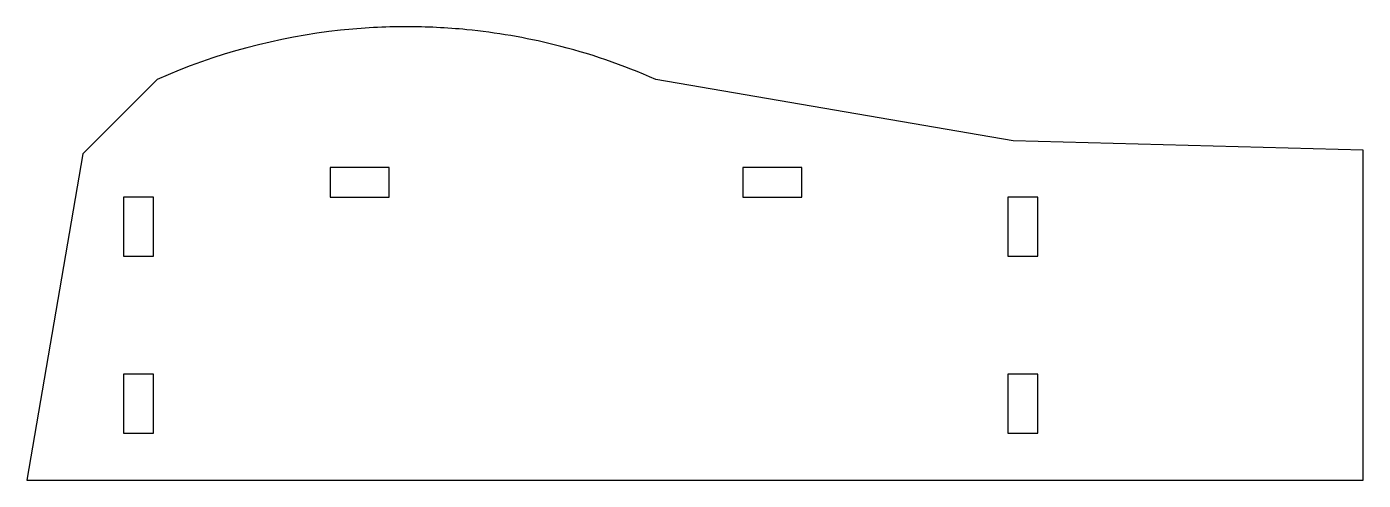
# Model space of a CAD drawing. Extents: x -5.67 to 0, y 0 to 1.92.
import ezdxf

# ---------------------------------------------------------------- set-up
doc = ezdxf.new("R2010")
doc.units = 0
doc.header["$MEASUREMENT"] = 0
doc.layers.get('0').update_dxf_attribs({"linetype": 'CONTINUOUS'})

msp = doc.modelspace()

# ---------------------------------------------------------------- linework, layer by layer
at = {"color": 7, "linetype": 'CONTINUOUS'}
for p, q in [((-5.1139, 1.7), (-5.429, 1.3849)), ((-1.4848, 1.4396), (-3, 1.7)), ((0, 1.4), (-1.4848, 1.4396)), ((-5.429, 1.3849), (-5.6669, 0)), ((0, 0), (0, 1.4)), ((-4.13, 1.327), (-4.38, 1.327)), ((-4.38, 1.327), (-4.38, 1.2)), ((-4.13, 1.2), (-4.13, 1.327)), ((-2.38, 1.327), (-2.63, 1.327)), ((-2.63, 1.327), (-2.63, 1.2)), ((-2.38, 1.2), (-2.38, 1.327)), ((-5.13, 1.2), (-5.257, 1.2)), ((-5.257, 1.2), (-5.257, 0.95)), ((-5.13, 0.95), (-5.13, 1.2)), ((-4.38, 1.2), (-4.13, 1.2)), ((-2.63, 1.2), (-2.38, 1.2)), ((-1.38, 1.2), (-1.507, 1.2)), ((-1.507, 1.2), (-1.507, 0.95)), ((-1.38, 0.95), (-1.38, 1.2)), ((-5.257, 0.95), (-5.13, 0.95)), ((-1.507, 0.95), (-1.38, 0.95)), ((-5.13, 0.45), (-5.257, 0.45)), ((-5.257, 0.45), (-5.257, 0.2)), ((-5.13, 0.2), (-5.13, 0.45)), ((-1.38, 0.45), (-1.507, 0.45)), ((-1.507, 0.45), (-1.507, 0.2)), ((-1.38, 0.2), (-1.38, 0.45)), ((-5.257, 0.2), (-5.13, 0.2)), ((-1.507, 0.2), (-1.38, 0.2)), ((-5.6669, 0), (0, 0))]:
    msp.add_line(p, q, dxfattribs=at)
msp.add_open_spline([(-3, 1.7), (-3.1388, 1.7614), (-3.402, 1.8515), (-3.7607, 1.9131), (-4.0649, 1.928), (-4.5128, 1.904), (-4.8674, 1.8093), (-5.1139, 1.7)], degree=3, knots=[0, 0, 0, 0, 0.209286, 0.382391, 0.500093, 0.628767, 1, 1, 1, 1], dxfattribs=at)

doc.saveas('drawing.dxf')
